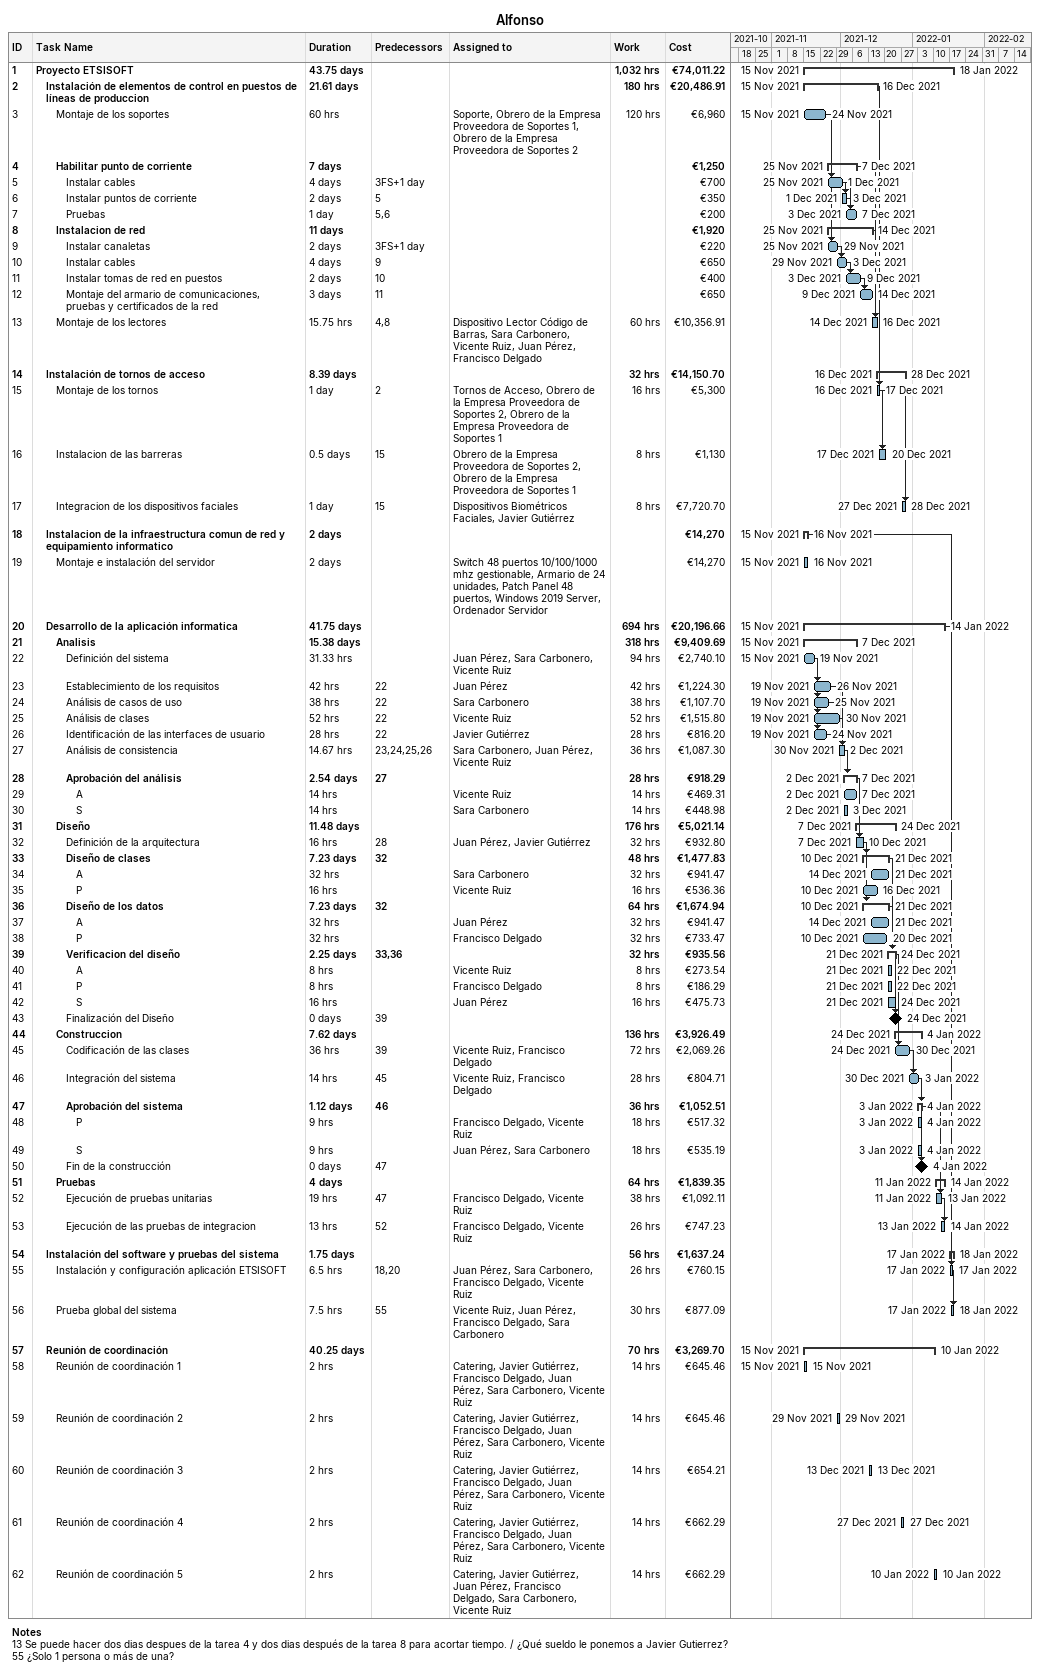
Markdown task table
Alfonso

| ID | Level | Task | Duration | Start | Finish | Predecessors | Resources | Work (h) | Cost (€) |
|---|---|---|---|---|---|---|---|---|---|
| 1 | 1 | **Proyecto ETSISOFT** | 43.75d | 2021-11-15 | 2022-01-18 |  |  | 1032 | 74011.22 |
| 2 | 2 | **Instalación de elementos de control en puestos de líneas de produccion** | 21.61d | 2021-11-15 | 2021-12-16 |  |  | 180 | 20486.91 |
| 3 | 3 | Montaje de los soportes | 60h | 2021-11-15 | 2021-11-24 |  | Soporte, Obrero de la Empresa Proveedora de Soportes 1, Obrero de la Empresa Proveedora de Soportes 2 | 120 | 6960 |
| 4 | 3 | **Habilitar punto de corriente** | 7d | 2021-11-25 | 2021-12-07 |  |  |  | 1250 |
| 5 | 4 | Instalar cables | 4d | 2021-11-25 | 2021-12-01 | 3FS+1d |  |  | 700 |
| 6 | 4 | Instalar puntos de corriente | 2d | 2021-12-01 | 2021-12-03 | 5 |  |  | 350 |
| 7 | 4 | Pruebas | 1d | 2021-12-03 | 2021-12-07 | 5, 6 |  |  | 200 |
| 8 | 3 | **Instalacion de red** | 11d | 2021-11-25 | 2021-12-14 |  |  |  | 1920 |
| 9 | 4 | Instalar canaletas | 2d | 2021-11-25 | 2021-11-29 | 3FS+1d |  |  | 220 |
| 10 | 4 | Instalar cables | 4d | 2021-11-29 | 2021-12-03 | 9 |  |  | 650 |
| 11 | 4 | Instalar tomas de red en puestos | 2d | 2021-12-03 | 2021-12-09 | 10 |  |  | 400 |
| 12 | 4 | Montaje del armario de comunicaciones, pruebas y certificados de la red | 3d | 2021-12-09 | 2021-12-14 | 11 |  |  | 650 |
| 13 | 3 | Montaje de los lectores | 15.75h | 2021-12-14 | 2021-12-16 | 4, 8 | Dispositivo Lector Código de Barras, Sara Carbonero, Vicente Ruiz, Juan Pérez, Francisco Delgado | 60 | 10356.91 |
| 14 | 2 | **Instalación de tornos de acceso** | 8.39d | 2021-12-16 | 2021-12-28 |  |  | 32 | 14150.70 |
| 15 | 3 | Montaje de los tornos | 1d | 2021-12-16 | 2021-12-17 | 2 | Tornos de Acceso, Obrero de la Empresa Proveedora de Soportes 2, Obrero de la Empresa Proveedora de Soportes 1 | 16 | 5300 |
| 16 | 3 | Instalacion de las barreras | 0.5d | 2021-12-17 | 2021-12-20 | 15 | Obrero de la Empresa Proveedora de Soportes 2, Obrero de la Empresa Proveedora de Soportes 1 | 8 | 1130 |
| 17 | 3 | Integracion de los dispositivos faciales | 1d | 2021-12-27 | 2021-12-28 | 15 | Dispositivos Biométricos Faciales, Javier Gutiérrez | 8 | 7720.70 |
| 18 | 2 | **Instalacion de la infraestructura comun de red y equipamiento informatico** | 2d | 2021-11-15 | 2021-11-16 |  |  |  | 14270 |
| 19 | 3 | Montaje e instalación del servidor | 2d | 2021-11-15 | 2021-11-16 |  | Switch 48 puertos 10/100/1000 mhz gestionable, Armario de 24 unidades, Patch Panel 48 puertos, Windows 2019 Server, Ordenador Servidor |  | 14270 |
| 20 | 2 | **Desarrollo de la aplicación informatica** | 41.75d | 2021-11-15 | 2022-01-14 |  |  | 694 | 20196.66 |
| 21 | 3 | **Analisis** | 15.38d | 2021-11-15 | 2021-12-07 |  |  | 318 | 9409.69 |
| 22 | 4 | Definición del sistema | 31.33h | 2021-11-15 | 2021-11-19 |  | Juan Pérez, Sara Carbonero, Vicente Ruiz | 94 | 2740.10 |
| 23 | 4 | Establecimiento de los requisitos | 42h | 2021-11-19 | 2021-11-26 | 22 | Juan Pérez | 42 | 1224.30 |
| 24 | 4 | Análisis de casos de uso | 38h | 2021-11-19 | 2021-11-25 | 22 | Sara Carbonero | 38 | 1107.70 |
| 25 | 4 | Análisis de clases | 52h | 2021-11-19 | 2021-11-30 | 22 | Vicente Ruiz | 52 | 1515.80 |
| 26 | 4 | Identificación de las interfaces de usuario | 28h | 2021-11-19 | 2021-11-24 | 22 | Javier Gutiérrez | 28 | 816.20 |
| 27 | 4 | Análisis de consistencia | 14.67h | 2021-11-30 | 2021-12-02 | 23, 24, 25, 26 | Sara Carbonero, Juan Pérez, Vicente Ruiz | 36 | 1087.30 |
| 28 | 4 | **Aprobación del análisis** | 2.54d | 2021-12-02 | 2021-12-07 | 27 |  | 28 | 918.29 |
| 29 | 5 | A | 14h | 2021-12-02 | 2021-12-07 |  | Vicente Ruiz | 14 | 469.31 |
| 30 | 5 | S | 14h | 2021-12-02 | 2021-12-03 |  | Sara Carbonero | 14 | 448.98 |
| 31 | 3 | **Diseño** | 11.48d | 2021-12-07 | 2021-12-24 |  |  | 176 | 5021.14 |
| 32 | 4 | Definición de la arquitectura | 16h | 2021-12-07 | 2021-12-10 | 28 | Juan Pérez, Javier Gutiérrez | 32 | 932.80 |
| 33 | 4 | **Diseño de clases** | 7.23d | 2021-12-10 | 2021-12-21 | 32 |  | 48 | 1477.83 |
| 34 | 5 | A | 32h | 2021-12-14 | 2021-12-21 |  | Sara Carbonero | 32 | 941.47 |
| 35 | 5 | P | 16h | 2021-12-10 | 2021-12-16 |  | Vicente Ruiz | 16 | 536.36 |
| 36 | 4 | **Diseño de los datos** | 7.23d | 2021-12-10 | 2021-12-21 | 32 |  | 64 | 1674.94 |
| 37 | 5 | A | 32h | 2021-12-14 | 2021-12-21 |  | Juan Pérez | 32 | 941.47 |
| 38 | 5 | P | 32h | 2021-12-10 | 2021-12-20 |  | Francisco Delgado | 32 | 733.47 |
| 39 | 4 | **Verificacion del diseño** | 2.25d | 2021-12-21 | 2021-12-24 | 33, 36 |  | 32 | 935.56 |
| 40 | 5 | A | 8h | 2021-12-21 | 2021-12-22 |  | Vicente Ruiz | 8 | 273.54 |
| 41 | 5 | P | 8h | 2021-12-21 | 2021-12-22 |  | Francisco Delgado | 8 | 186.29 |
| 42 | 5 | S | 16h | 2021-12-21 | 2021-12-24 |  | Juan Pérez | 16 | 475.73 |
| 43 | 4 | Finalización del Diseño | 0d | 2021-12-24 | 2021-12-24 | 39 |  |  |  |
| 44 | 3 | **Construccion** | 7.62d | 2021-12-24 | 2022-01-04 |  |  | 136 | 3926.49 |
| 45 | 4 | Codificación de las clases | 36h | 2021-12-24 | 2021-12-30 | 39 | Vicente Ruiz, Francisco Delgado | 72 | 2069.26 |
| 46 | 4 | Integración del sistema | 14h | 2021-12-30 | 2022-01-03 | 45 | Vicente Ruiz, Francisco Delgado | 28 | 804.71 |
| 47 | 4 | **Aprobación del sistema** | 1.12d | 2022-01-03 | 2022-01-04 | 46 |  | 36 | 1052.51 |
| 48 | 5 | P | 9h | 2022-01-03 | 2022-01-04 |  | Francisco Delgado, Vicente Ruiz | 18 | 517.32 |
| 49 | 5 | S | 9h | 2022-01-03 | 2022-01-04 |  | Juan Pérez, Sara Carbonero | 18 | 535.19 |
| 50 | 4 | Fin de la construcción | 0d | 2022-01-04 | 2022-01-04 | 47 |  |  |  |
| 51 | 3 | **Pruebas** | 4d | 2022-01-11 | 2022-01-14 |  |  | 64 | 1839.35 |
| 52 | 4 | Ejecución de pruebas unitarias | 19h | 2022-01-11 | 2022-01-13 | 47 | Francisco Delgado, Vicente Ruiz | 38 | 1092.11 |
| 53 | 4 | Ejecución de las pruebas de integracion | 13h | 2022-01-13 | 2022-01-14 | 52 | Francisco Delgado, Vicente Ruiz | 26 | 747.23 |
| 54 | 2 | **Instalación del software y pruebas del sistema** | 1.75d | 2022-01-17 | 2022-01-18 |  |  | 56 | 1637.24 |
| 55 | 3 | Instalación y configuración aplicación ETSISOFT | 6.5h | 2022-01-17 | 2022-01-17 | 18, 20 | Juan Pérez, Sara Carbonero, Francisco Delgado, Vicente Ruiz | 26 | 760.15 |
| 56 | 3 | Prueba global del sistema | 7.5h | 2022-01-17 | 2022-01-18 | 55 | Vicente Ruiz, Juan Pérez, Francisco Delgado, Sara Carbonero | 30 | 877.09 |
| 57 | 2 | **Reunión de coordinación** | 40.25d | 2021-11-15 | 2022-01-10 |  |  | 70 | 3269.70 |
| 58 | 3 | Reunión de coordinación 1 | 2h | 2021-11-15 | 2021-11-15 |  | Catering, Javier Gutiérrez, Francisco Delgado, Juan Pérez, Sara Carbonero, Vicente Ruiz | 14 | 645.46 |
| 59 | 3 | Reunión de coordinación 2 | 2h | 2021-11-29 | 2021-11-29 |  | Catering, Javier Gutiérrez, Francisco Delgado, Juan Pérez, Sara Carbonero, Vicente Ruiz | 14 | 645.46 |
| 60 | 3 | Reunión de coordinación 3 | 2h | 2021-12-13 | 2021-12-13 |  | Catering, Javier Gutiérrez, Francisco Delgado, Juan Pérez, Sara Carbonero, Vicente Ruiz | 14 | 654.21 |
| 61 | 3 | Reunión de coordinación 4 | 2h | 2021-12-27 | 2021-12-27 |  | Catering, Javier Gutiérrez, Francisco Delgado, Juan Pérez, Sara Carbonero, Vicente Ruiz | 14 | 662.29 |
| 62 | 3 | Reunión de coordinación 5 | 2h | 2022-01-10 | 2022-01-10 |  | Catering, Javier Gutiérrez, Juan Pérez, Francisco Delgado, Sara Carbonero, Vicente Ruiz | 14 | 662.29 |

Notes
- 13: Se puede hacer dos dias despues de la tarea 4 y dos dias después de la tarea 8 para acortar tiempo. / ¿Qué sueldo le ponemos a Javier Gutierrez?
- 55: ¿Solo 1 persona o más de una?
